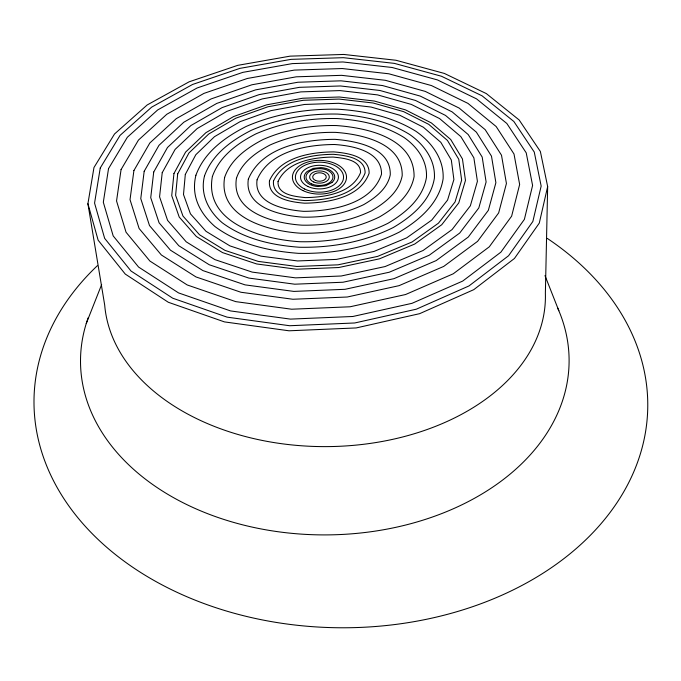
<?xml version="1.0" encoding="UTF-8"?>
<svg xmlns="http://www.w3.org/2000/svg" width="681" height="681" viewBox="0 0 681 681"><rect width="100%" height="100%" fill="white"/><g stroke="black" fill="none" stroke-linecap="round" stroke-linejoin="round"><path stroke-width="1.02" d="M547.66 186.568L545.37 293.349A220.533 150.092 0 0 1 333.409 446.506A220.533 150.092 0 0 1 104.695 305.105L87.917 203.73L93.969 167.526L114.519 133.995L147.147 104.985L189.131 81.814L237.686 65.359L290.097 56.148L343.735 54.446L396.019 60.268L444.412 73.454L486.319 93.586L519.152 119.967L540.365 151.48L547.66 186.568L539.284 223.104L514.444 258.465L473.763 289.663L419.615 313.677L356.172 327.936L289.033 330.796L224.449 321.9L168.309 302.262L125.261 274.077L98.141 240.206L87.917 203.73M86.24 323.56L101.648 284.564M544.97 275.584L558.837 310.723M547.269 238.393A306.901 224.347 0.6 0 1 573.657 550.759A306.901 224.347 0.6 0 1 147.436 576.645A306.901 224.347 0.6 0 1 97.34 265.718M557.603 307.872A244.3 174.064 -0.1 0 1 331.664 534.832A244.3 174.064 -0.1 0 1 88.215 317.678M278.061 181.418C276.929 195.055 295.614 196.562 305.309 197.601C325.186 197.32 352.094 193.302 360.555 172.599C360.709 159.337 342.841 158.171 333.162 157.064C313.328 157.302 287.288 161.397 278.061 181.418M273.481 181.078C271.991 197.005 293.409 199.542 304.952 200.572C326.369 200.214 356.503 195.805 365.118 172.94C365.348 157.481 344.944 155.413 333.452 154.306C311.787 154.519 283.407 159.124 273.481 181.078M269.455 180.771C267.633 198.716 291.459 202.172 304.628 203.185C327.663 202.844 360.104 197.984 369.136 173.238C369.408 155.864 346.782 153.012 333.699 151.889C310.434 152.084 280.01 157.141 269.455 180.771M257.06 179.835C253.69 204.274 285.85 209.91 303.632 211.34C331.213 211.229 371.741 204.445 381.522 174.166C381.828 150.961 352.435 145.734 334.456 144.5C306.544 144.73 269.284 151.012 257.06 179.835M248.327 179.18C244.062 208.046 281.653 215.613 302.917 217.154C323.858 217.579 344.807 213.757 363.731 204.615C375.367 197.771 387.378 188.824 390.273 174.821C390.962 147.266 356.035 141.018 334.992 139.341C303.811 139.46 261.785 146.883 248.327 179.18M236.443 178.277C230.859 213.213 275.907 223.47 301.938 225.164C325.952 225.649 349.974 221.291 371.647 210.735C385.233 202.742 399.015 192.076 402.207 175.707C402.777 142.61 361.373 134.276 335.707 132.386C313.175 131.927 290.668 135.851 270.016 145.01C255.877 152.484 241.729 162.444 236.443 178.277M224.636 177.392C217.614 218.388 270.17 231.37 300.959 233.234C328.046 233.779 355.176 228.876 379.589 216.873C395.108 207.731 410.652 195.319 414.091 176.6C414.423 138.03 366.659 127.679 336.414 125.559C311.251 125.032 286.114 129.364 263.019 139.545C246.828 147.981 230.808 159.397 224.636 177.392M212.395 176.464C203.517 223.743 264.398 239.669 299.921 241.721C330.242 242.325 360.624 236.852 387.923 223.317C405.442 212.949 422.799 198.699 426.442 177.52C427.498 160.827 417.223 146.73 404.08 137.528C383.999 124.963 360.487 120.12 337.129 118.545C309.268 117.966 281.423 122.716 255.826 133.919C237.499 143.35 219.529 156.264 212.395 176.464M204.521 175.868C199.882 194.162 208.412 211.016 222.244 222.755C244.539 239.201 272.094 245.177 299.24 247.246C331.673 247.884 364.173 242.044 393.329 227.497C412.141 216.328 430.647 200.886 434.41 178.116C435.423 159.865 424.093 144.542 409.715 134.515C388.051 121.039 362.76 115.753 337.589 114.076C307.999 113.463 278.435 118.477 251.229 130.335C231.523 140.388 212.293 154.255 204.521 175.868M195.915 175.221C190.85 195.805 199.686 213.11 215.009 226.586C239.15 244.505 269.029 251.11 298.499 253.349C333.247 254.039 368.08 247.773 399.296 232.102C419.505 220.057 439.271 203.287 443.127 178.762C444.08 158.809 431.592 142.15 415.853 131.237C392.469 116.783 365.229 111.003 338.091 109.224C306.62 108.577 275.184 113.88 246.233 126.428C225.019 137.17 204.402 152.076 195.915 175.221M185.309 174.421L183.495 194.519L190.45 213.843L206.037 231.336L229.88 245.867L261.044 256.158L297.563 260.951L336.44 259.401L374.005 251.434L406.702 237.831L431.737 220.091L447.57 200.078L453.895 179.571L451.316 160.001L440.828 142.338L423.369 127.228L399.79 115.251L371.094 107.053L338.704 103.299L304.535 104.457L270.876 110.662L240.112 121.644L214.489 136.685L195.822 154.715L185.309 174.421M177.69 173.842L175.613 195.277L182.934 215.988L199.524 234.775L224.968 250.37L258.142 261.376L296.89 266.484L338.006 264.832L377.64 256.379L412.073 241.985L438.428 223.198L455.07 201.959L461.65 180.15L458.773 159.286L447.451 140.439L428.741 124.351L403.629 111.65L373.248 103.018L339.138 99.077L303.292 100.277L268.016 106.755L235.745 118.23L208.752 133.987L188.96 152.961L177.69 173.842M173.936 173.561L171.723 195.651L179.214 217.052L196.307 236.477L222.534 252.6L256.694 263.964L296.558 269.225L338.78 267.522L379.436 258.84L414.738 244.036L441.739 224.73L458.773 202.887L465.472 180.431L462.442 158.937L450.711 139.511L431.379 122.938L405.51 109.888L374.303 101.035L339.351 97L302.679 98.234L266.611 104.84L233.6 116.553L205.943 132.659L185.59 152.101L173.936 173.561M162.223 172.676L159.575 196.826L167.586 220.372L186.211 241.823L214.881 259.614L252.166 272.102L295.503 277.857L341.215 276.001L385.088 266.56L423.088 250.497L452.107 229.54L470.358 205.798L477.415 181.325L473.874 157.839L460.841 136.617L439.577 118.562L411.341 104.423L377.572 94.897L340.006 90.59L300.781 91.892L262.27 98.907L226.943 111.352L197.192 128.547L175.094 149.428L162.223 172.676M153.719 172.038L150.731 197.677L159.082 222.798L178.805 245.739L209.263 264.756L248.837 278.078L294.728 284.198L343.011 282.232L389.251 272.23L429.226 255.23L459.701 233.064L478.82 207.918L486.115 181.972L482.174 157.047L468.179 134.523L445.493 115.404L415.546 100.482L379.921 90.479L340.483 85.968L299.419 87.33L259.138 94.633L222.142 107.598L190.867 125.568L167.483 147.496L153.719 172.038M144.176 171.314L140.771 198.639L149.488 225.539L170.437 250.174L202.895 270.587L245.058 284.871L293.843 291.408L345.046 289.306L393.959 278.665L436.163 260.602L468.281 237.048L488.354 210.318L495.887 182.704L491.486 156.162L476.394 132.182L452.107 111.871L420.245 96.089L382.552 85.551L341.011 80.826L297.895 82.239L255.639 89.866L216.779 103.418L183.802 122.239L158.971 145.325L144.176 171.314M133.91 170.539L130.028 199.669L139.111 228.501L161.354 254.975L195.975 276.929L240.946 292.26L292.881 299.257L347.267 297.01L399.083 285.654L443.706 266.424L477.577 241.355L498.662 212.906L506.426 183.487L501.497 155.2L485.187 129.662L459.181 108.092L425.25 91.399L385.344 80.298L341.581 75.336L296.278 76.817L251.919 84.776L211.059 98.941L176.234 118.681L149.837 142.993L133.91 170.539M121.073 169.578L116.545 200.972L126.045 232.23L149.888 261.044L187.215 284.956L235.728 301.632L291.664 309.217L350.077 306.782L405.578 294.524L453.24 273.796L489.307 246.803L511.635 216.166L519.646 184.474L514.002 154.008L496.16 126.53L467.966 103.393L431.473 85.576L388.817 73.786L342.279 68.543L294.269 70.1L247.297 78.477L203.951 93.391L166.828 114.246L138.447 140.09L121.073 169.578M108.526 168.624L103.316 202.248L113.182 235.907L138.558 267.037L178.533 292.907L230.553 310.928L290.455 319.117L352.869 316.486L412.022 303.317L462.671 281.091L500.875 252.174L524.387 219.367L532.593 185.445L526.217 152.833L506.834 123.482L476.496 98.839L437.491 79.932L392.171 67.496L342.952 61.971L292.328 63.605L242.819 72.365L197.056 88.002L157.686 109.939L127.347 137.264L108.526 168.624M100.243 168.003L94.565 203.091L104.644 238.35L131.016 271.029L172.736 298.21L227.096 317.142L289.646 325.731L354.741 322.973L416.329 309.191L468.962 285.952L508.579 255.741L532.848 221.487L541.157 186.083L534.27 152.067L513.849 121.482L482.097 95.842L441.433 76.238L394.367 63.376L343.394 57.681L291.051 59.358L239.891 68.372L192.544 84.478L151.684 107.121L120.043 135.4L100.243 168.003M331.945 182.517L325.85 185.692L318.01 186.526A15.246 9.5 -0.1 0 1 305.573 181.001A15.246 9.5 -0.1 0 1 307.114 171.518L313.192 168.42L320.921 167.603A15.246 9.5 -0.1 0 1 331.945 182.517M302.9 190.569A27.044 16.855 -0.1 0 0 346.263 179.478A27.044 16.855 -0.1 0 0 309.234 161.635A27.044 16.855 -0.1 0 0 302.9 190.569M313.813 182.031A9.823 6.12 -0.1 0 0 329.255 177.562A9.823 6.12 -0.1 0 0 315.346 171.467A9.823 6.12 -0.1 0 0 313.813 182.031M315.558 180.465A6.784 4.231 -0.1 0 0 326.225 177.383A6.784 4.231 -0.1 0 0 316.639 173.17A6.784 4.231 -0.1 0 0 315.558 180.465M311.719 183.938A13.492 8.41 -0.1 0 0 332.907 177.775A13.492 8.41 -0.1 0 0 313.788 169.433A13.492 8.41 -0.1 0 0 311.719 183.938M307.803 186.424A18.949 11.807 -0.1 0 0 338.236 178.728A18.949 11.807 -0.1 0 0 312.375 166.164A18.949 11.807 -0.1 0 0 307.803 186.424M304.688 189.046A24.082 15.016 -0.1 0 0 343.326 179.205A24.082 15.016 -0.1 0 0 310.391 163.287A24.082 15.016 -0.1 0 0 304.688 189.046"/></g></svg>
